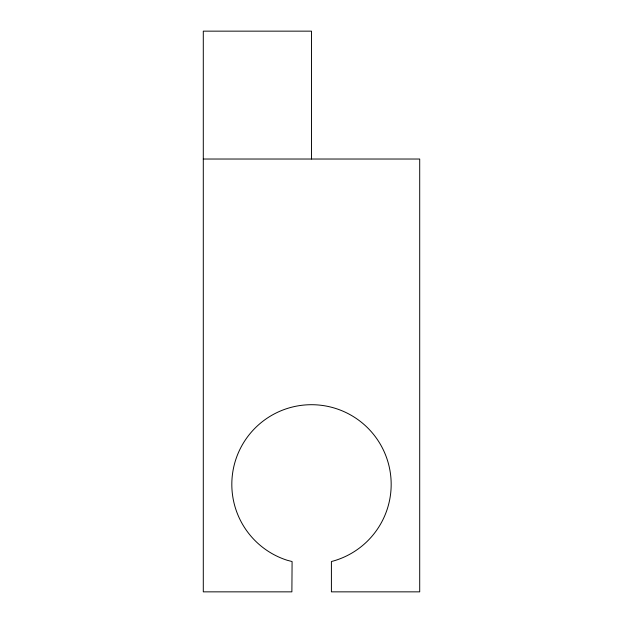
<?xml version="1.0" encoding="UTF-8"?>
<svg xmlns="http://www.w3.org/2000/svg" width="623" height="623" viewBox="0 0 623 623"><rect width="100%" height="100%" fill="white"/><g stroke="black" fill="none" stroke-linecap="round" stroke-linejoin="round"><path stroke-width="0.93" d="M203.293 159.029L419.707 159.029L419.707 591.85L331.405 591.85L331.405 561.533A79.682 79.682 0 0 0 377.748 440.111A79.682 79.682 0 0 0 247.829 436.474A79.682 79.682 0 0 0 287.312 560.303L292.094 561.533L291.883 591.85L203.293 591.85L203.293 31.15L311.5 31.15L311.5 159.029"/></g></svg>
